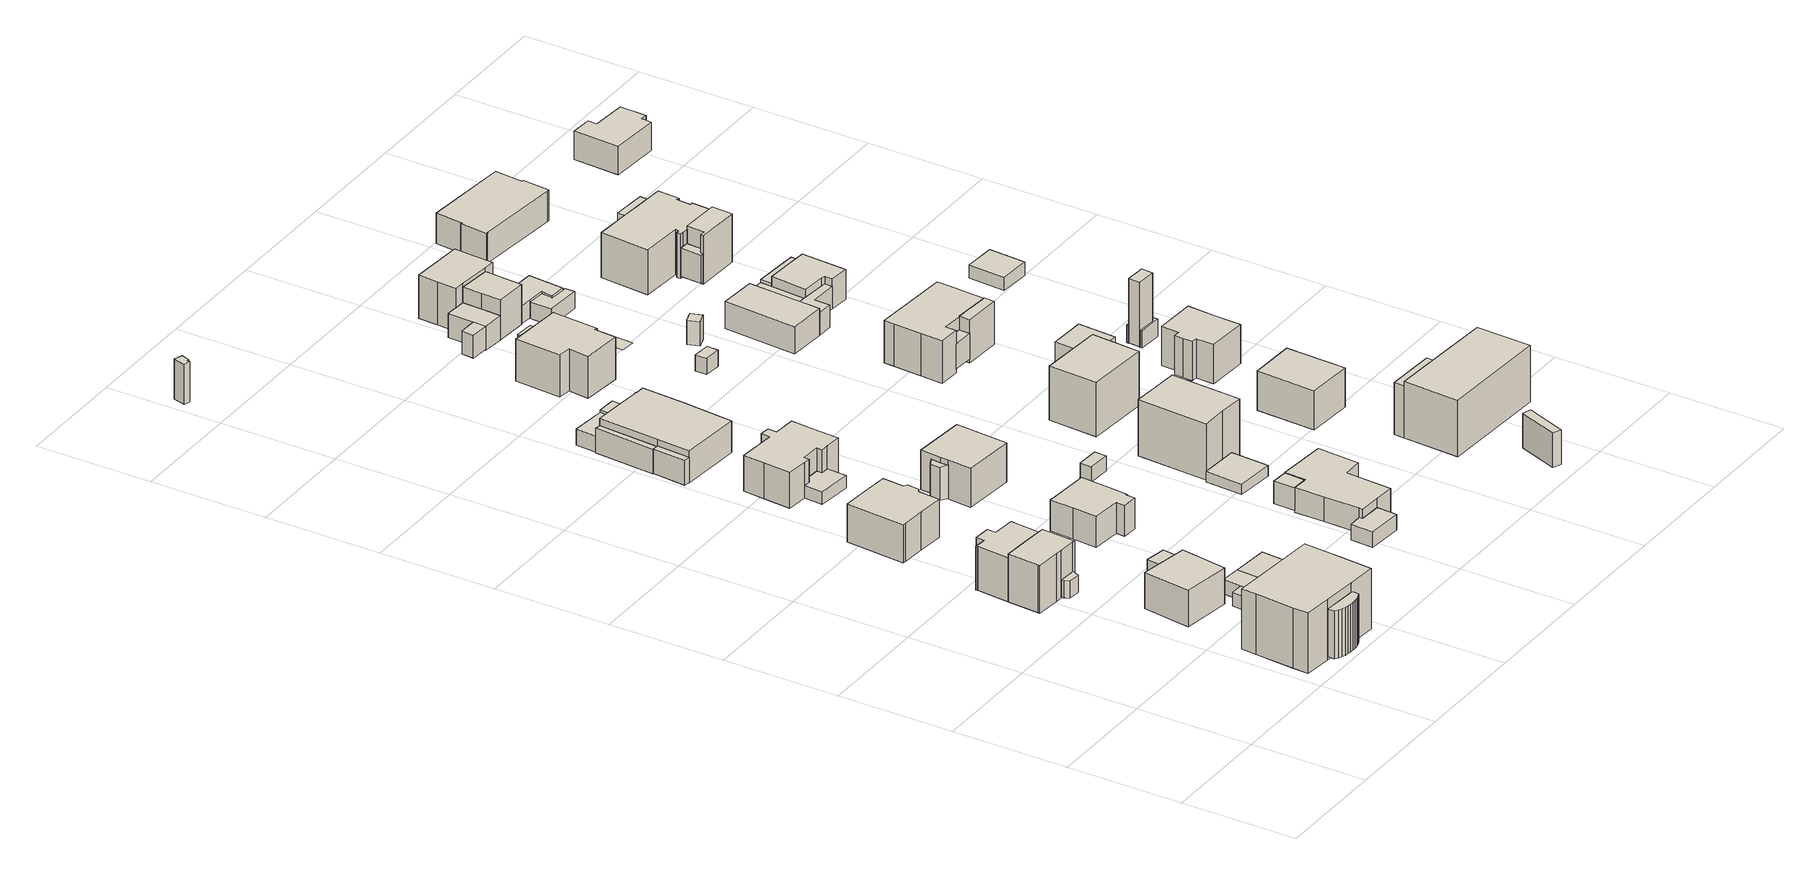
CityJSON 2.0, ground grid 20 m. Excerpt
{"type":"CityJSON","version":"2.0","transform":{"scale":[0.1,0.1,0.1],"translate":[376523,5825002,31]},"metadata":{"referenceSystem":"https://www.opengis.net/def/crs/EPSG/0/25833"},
"CityObjects":{
"building1":{"type":"Building","attributes":{"Gemeindeschluessel":"11000005","function":"31001_1010"},"address":[{"country":"Germany","locality":"Berlin","thoroughfareNumber":"2","thoroughfareName":"Brieselangweg"}],"children":["building1-1","building1-2"]},
"building1-1":{"type":"BuildingPart","attributes":{"BezugspunktDach":"2200","measuredHeight":11.28,"storeysAboveGround":3},"parents":["building1"],"geometry":[{"type":"MultiSurface","lod":"1","boundaries":[[[0,1,2,3,4,5,6,7,8,9]],[[10,11,12,13,14,15,16,17,18,19]],[[10,19,9,8]],[[11,10,8,7]],[[12,11,7,6]],[[13,12,6,5]],[[14,13,5,4]],[[15,14,4,3]],[[16,15,3,2]],[[17,16,2,1]],[[18,17,20,21,22,23,1,0]],[[19,18,0,9]],[[23,22,21,20]]]}]},
"building1-2":{"type":"BuildingPart","attributes":{"BezugspunktDach":"2200","measuredHeight":8.28,"storeysAboveGround":3},"parents":["building1"],"geometry":[{"type":"MultiSurface","lod":"1","boundaries":[[[24,25,26,27,28,29,30,31,32,33,34,22,35]],[[21,36,37,38,39,40,41,42,43,44,45,46,47]],[[21,47,35,22]],[[36,20,23,34]],[[37,36,34,33]],[[38,37,33,32]],[[39,38,32,31]],[[40,39,31,30]],[[41,40,30,29]],[[42,41,29,28]],[[43,42,28,27]],[[44,43,27,26]],[[45,44,26,25]],[[46,45,25,24]],[[47,46,24,35]],[[21,48,22,23,20]]]}]},
"building2":{"type":"Building","attributes":{"Gemeindeschluessel":"11000005","function":"31001_1010"},"address":[{"country":"Germany","locality":"Berlin","thoroughfareNumber":"6","thoroughfareName":"Brieselangweg"}],"children":["building2-1","building2-2"]},
"building2-1":{"type":"BuildingPart","attributes":{"BezugspunktDach":"2200","measuredHeight":9.61,"storeysAboveGround":2},"parents":["building2"],"geometry":[{"type":"MultiSurface","lod":"1","boundaries":[[[49,50,51,52,53,54,55,56,57,58]],[[59,60,61,62,63,64,65,66,67,68]],[[59,68,58,57]],[[60,59,57,56]],[[61,60,56,55]],[[62,61,55,54]],[[63,62,54,53]],[[64,63,53,52]],[[65,64,52,51]],[[69,70,71,72,69,66,65,51,50]],[[67,66,50,49]],[[68,67,49,58]],[[72,71,70,69]]]}]},
"building2-2":{"type":"BuildingPart","attributes":{"BezugspunktDach":"2200","measuredHeight":3,"storeysAboveGround":2},"parents":["building2"],"geometry":[{"type":"Solid","lod":"1","boundaries":[[[[73,74,75,70,69,76]],[[72,71,77,78,79,80]],[[72,80,76,69]],[[77,71,70,75]],[[78,77,75,74]],[[79,78,74,73]],[[80,79,73,76]],[[71,72,69,70]]]]}]},
"building3":{"type":"Building","attributes":{"Gemeindeschluessel":"11000005","BezugspunktDach":"2200","function":"31001_1010","measuredHeight":9.58,"storeysAboveGround":2},"address":[{"country":"Germany","locality":"Berlin","thoroughfareNumber":"6A","thoroughfareName":"Brieselangweg"}],"geometry":[{"type":"Solid","lod":"1","boundaries":[[[[81,82,83,84,85,86,87,88,89,90,91,92,93]],[[94,95,96,97,98,99,100,101,102,103,104,62,60]],[[94,60,93,92]],[[95,94,92,91]],[[96,95,91,90]],[[97,96,90,89]],[[98,97,89,88]],[[99,98,88,87]],[[100,99,87,86]],[[101,100,86,85]],[[102,101,85,84]],[[103,102,84,83]],[[104,103,83,82]],[[62,104,82,81]],[[60,62,81,93]]]]}]},
"building4":{"type":"Building","attributes":{"Gemeindeschluessel":"11000005","function":"31001_1010"},"address":[{"country":"Germany","locality":"Berlin","thoroughfareNumber":"4","thoroughfareName":"Brieselangweg"}],"children":["building4-1","building4-2"]},
"building4-1":{"type":"BuildingPart","attributes":{"BezugspunktDach":"2200","measuredHeight":7.73,"storeysAboveGround":1},"parents":["building4"],"geometry":[{"type":"MultiSurface","lod":"1","boundaries":[[[105,106,107,108]],[[109,110,111,112]],[[109,112,108,107]],[[110,113,114,115,109,107,106]],[[111,110,106,105]],[[112,111,105,108]],[[115,114,113,110,116]]]}]},
"building4-2":{"type":"BuildingPart","attributes":{"BezugspunktDach":"2200","measuredHeight":4.92,"storeysAboveGround":1},"parents":["building4"],"geometry":[{"type":"Solid","lod":"1","boundaries":[[[[113,117,118,114]],[[119,120,110,115]],[[119,115,114,118]],[[120,119,118,117]],[[110,120,117,113]],[[115,110,113,114]]]]}]},
"building5":{"type":"Building","attributes":{"Gemeindeschluessel":"11000005","BezugspunktDach":"2200","function":"31001_1000","measuredHeight":2.44,"storeysAboveGround":1},"address":[{"country":"Germany","locality":"Berlin","thoroughfareNumber":"4 (1)","thoroughfareName":"Brieselangweg"}],"geometry":[{"type":"Solid","lod":"1","boundaries":[[[[121,122,123,124]],[[125,126,127,128]],[[125,128,124,123]],[[126,125,123,122]],[[127,126,122,121]],[[128,127,121,124]]]]}]},
"building6":{"type":"Building","attributes":{"Gemeindeschluessel":"11000005","BezugspunktDach":"2200","function":"31001_2463","measuredHeight":2.5,"storeysAboveGround":1},"address":[{"country":"Germany","locality":"Berlin","thoroughfareNumber":"4 (2)","thoroughfareName":"Brieselangweg"}],"geometry":[{"type":"Solid","lod":"1","boundaries":[[[[129,130,131,122,121]],[[132,133,134,135,136]],[[132,136,121,122]],[[133,132,122,131]],[[134,133,131,130]],[[135,134,130,129]],[[136,135,129,121]]]]}]},
"building7":{"type":"Building","attributes":{"Gemeindeschluessel":"11000005","BezugspunktDach":"2200","function":"31001_1010","measuredHeight":8.8,"storeysAboveGround":2},"address":[{"country":"Germany","locality":"Berlin","thoroughfareNumber":"8","thoroughfareName":"Brieselangweg"}],"geometry":[{"type":"Solid","lod":"1","boundaries":[[[[137,138,139,140,141,142,143,144,145,146,147]],[[148,149,150,151,152,153,154,155,156,157,158]],[[148,158,147,146]],[[149,148,146,145]],[[150,149,145,144]],[[151,150,144,143]],[[152,151,143,142]],[[153,152,142,141]],[[154,153,141,140]],[[155,154,140,139]],[[156,155,139,138]],[[157,156,138,137]],[[158,157,137,147]]]]}]},
"building8":{"type":"Building","attributes":{"Gemeindeschluessel":"11000005","BezugspunktDach":"2200","function":"31001_1000","measuredHeight":2.58,"storeysAboveGround":1},"address":[{"country":"Germany","locality":"Berlin","thoroughfareNumber":"4 (3)","thoroughfareName":"Brieselangweg"}],"geometry":[{"type":"Solid","lod":"1","boundaries":[[[[159,160,130,129]],[[161,162,163,164]],[[161,164,129,130]],[[162,161,130,160]],[[163,162,160,159]],[[164,163,159,129]]]]}]},
"building9":{"type":"Building","attributes":{"Gemeindeschluessel":"11000005","BezugspunktDach":"2200","function":"51009_1610","measuredHeight":4.37,"storeysAboveGround":0},"address":[{"country":"Germany","locality":"Berlin"}],"geometry":[{"type":"Solid","lod":"1","boundaries":[[[[165,166,167,168]],[[169,170,171,172]],[[169,172,168,167]],[[170,169,167,166]],[[171,170,166,165]],[[172,171,165,168]]]]}]},
"building10":{"type":"Building","attributes":{"Gemeindeschluessel":"11000005","BezugspunktDach":"2200","function":"31001_1010","measuredHeight":7.34,"storeysAboveGround":1},"address":[{"country":"Germany","locality":"Berlin","thoroughfareNumber":"6B","thoroughfareName":"Brieselangweg"}],"geometry":[{"type":"Solid","lod":"1","boundaries":[[[[173,174,175,176,177,178,179,180,181,182,183,184,185,186]],[[187,188,189,190,191,192,193,194,195,196,197,198,199,200]],[[187,200,186,185]],[[188,187,185,184]],[[189,188,184,183]],[[190,189,183,182]],[[191,190,182,181]],[[192,191,181,180]],[[193,192,180,179]],[[194,193,179,178]],[[195,194,178,177]],[[196,195,177,176]],[[197,196,176,175]],[[198,197,175,174]],[[199,198,174,173]],[[200,199,173,186]]]]}]},
"building11":{"type":"Building","attributes":{"Gemeindeschluessel":"11000005","BezugspunktDach":"2200","function":"31001_2463","measuredHeight":2.19,"storeysAboveGround":1},"address":[{"country":"Germany","locality":"Berlin","thoroughfareNumber":"10 (1)","thoroughfareName":"Brieselangweg"}],"geometry":[{"type":"Solid","lod":"1","boundaries":[[[[201,202,203,204,205,206,207,208]],[[209,210,211,212,213,214,215,216]],[[209,216,208,207]],[[210,209,207,206]],[[211,210,206,205]],[[212,211,205,204]],[[213,212,204,203]],[[214,213,203,202]],[[215,214,202,201]],[[216,215,201,208]]]]}]},
"building12":{"type":"Building","attributes":{"Gemeindeschluessel":"11000005","BezugspunktDach":"2200","function":"51009_1610","measuredHeight":7.04,"storeysAboveGround":0},"address":[{"country":"Germany","locality":"Berlin"}],"geometry":[{"type":"Solid","lod":"1","boundaries":[[[[217,218,219,220,221,222]],[[223,224,225,226,227,228]],[[223,228,222,221]],[[224,223,221,220]],[[225,224,220,219]],[[226,225,219,218]],[[227,226,218,217]],[[228,227,217,222]]]]}]},
"building13":{"type":"Building","attributes":{"Gemeindeschluessel":"11000005","BezugspunktDach":"2200","function":"31001_1010","measuredHeight":8.07,"storeysAboveGround":1},"address":[{"country":"Germany","locality":"Berlin","thoroughfareNumber":"10","thoroughfareName":"Brieselangweg"}],"geometry":[{"type":"Solid","lod":"1","boundaries":[[[[229,230,231,232,233,234,235,236,237,238,239,240,241,242,243,244]],[[245,246,247,248,249,250,251,252,253,214,213,212,211,210,209,254]],[[245,254,244,243]],[[246,245,243,242]],[[247,246,242,241]],[[248,247,241,240]],[[249,248,240,239]],[[250,249,239,238]],[[251,250,238,237]],[[252,251,237,236]],[[253,252,236,235]],[[214,253,235,234]],[[213,214,234,233]],[[212,213,233,232]],[[211,212,232,231]],[[210,211,231,230]],[[209,210,230,229]],[[254,209,229,244]]]]}]},
"building14":{"type":"Building","attributes":{"Gemeindeschluessel":"11000005","function":"31001_1010"},"address":[{"country":"Germany","locality":"Berlin","thoroughfareNumber":"12","thoroughfareName":"Brieselangweg"}],"children":["building14-1","building14-2","building14-3"]},
"building14-1":{"type":"BuildingPart","attributes":{"BezugspunktDach":"2200","measuredHeight":6.69,"storeysAboveGround":1},"parents":["building14"],"geometry":[{"type":"MultiSurface","lod":"1","boundaries":[[[255,256,257,258,259,260,261,262,263,264]],[[265,266,267,268,269,270,271,272,273,274]],[[265,274,264,263]],[[275,276,263,262]],[[267,266,262,261]],[[268,267,261,260]],[[269,268,260,259]],[[270,269,259,258]],[[271,270,258,257]],[[277,278,257,256]],[[273,272,256,255]],[[274,273,255,264]],[[266,265,276,275]],[[272,271,278,277]]]}]},
"building14-2":{"type":"BuildingPart","attributes":{"BezugspunktDach":"2200","measuredHeight":4.32,"storeysAboveGround":1},"parents":["building14"],"geometry":[{"type":"Solid","lod":"1","boundaries":[[[[276,275,279,280,281]],[[282,283,266,265,284]],[[282,284,281,280]],[[283,282,280,279]],[[266,283,279,275]],[[284,265,276,281]],[[265,266,275,276]]]]}]},
"building14-3":{"type":"BuildingPart","attributes":{"BezugspunktDach":"2200","measuredHeight":3.45,"storeysAboveGround":1},"parents":["building14"],"geometry":[{"type":"Solid","lod":"1","boundaries":[[[[285,286,287,288,278,277]],[[271,289,290,291,292,272]],[[289,271,278,288]],[[290,289,288,287]],[[291,290,287,286]],[[292,291,286,285]],[[272,292,285,277]],[[271,272,277,278]]]]}]},
"building15":{"type":"Building","attributes":{"Gemeindeschluessel":"11000005","BezugspunktDach":"2200","function":"51009_1611","measuredHeight":2.8,"storeysAboveGround":0},"address":[{"country":"Germany","locality":"Berlin"}],"geometry":[{"type":"Solid","lod":"1","boundaries":[[[[293,294,295,296]],[[297,298,299,300]],[[297,300,296,295]],[[298,297,295,294]],[[299,298,294,293]],[[300,299,293,296]]]]}]},
"building16":{"type":"Building","attributes":{"Gemeindeschluessel":"11000005","function":"31001_1010"},"address":[{"country":"Germany","locality":"Berlin","thoroughfareNumber":"8A","thoroughfareName":"Brieselangweg"}],"children":["building16-1","building16-2"]},
"building16-1":{"type":"BuildingPart","attributes":{"BezugspunktDach":"2200","measuredHeight":7.94,"storeysAboveGround":2},"parents":["building16"],"geometry":[{"type":"MultiSurface","lod":"1","boundaries":[[[301,302,303,304,305,306]],[[307,308,309,310,311,312]],[[307,312,306,305]],[[313,314,305,304]],[[308,307,314,315,316]],[[309,308,316,317,318,313,304,303]],[[310,309,303,302]],[[311,310,302,301]],[[312,311,301,306]],[[316,315,314,313]],[[313,318,317,316]]]}]},
"building16-2":{"type":"BuildingPart","attributes":{"BezugspunktDach":"2200","measuredHeight":5.83,"storeysAboveGround":2},"parents":["building16"],"geometry":[{"type":"Solid","lod":"1","boundaries":[[[[314,318,319,320]],[[321,317,315,322]],[[321,322,320,319]],[[317,321,319,318]],[[322,315,314,320]],[[315,317,318,314]]]]}]},
"building17":{"type":"Building","attributes":{"Gemeindeschluessel":"11000005","BezugspunktDach":"2200","function":"31001_2463","measuredHeight":2.78,"storeysAboveGround":1},"address":[{"country":"Germany","locality":"Berlin","thoroughfareNumber":"78B (1)","thoroughfareName":"Flatower Straße"}],"geometry":[{"type":"Solid","lod":"1","boundaries":[[[[323,324,325,326,327,328]],[[329,330,331,332,333,334]],[[329,334,328,327]],[[330,329,327,326]],[[331,330,326,325]],[[332,331,325,324]],[[333,332,324,323]],[[334,333,323,328]]]]}]},
"building18":{"type":"Building","attributes":{"Gemeindeschluessel":"11000005","BezugspunktDach":"2200","function":"31001_1000","measuredHeight":4.08,"storeysAboveGround":1},"address":[{"country":"Germany","locality":"Berlin","thoroughfareNumber":"12 (2)","thoroughfareName":"Brieselangweg"}],"geometry":[{"type":"Solid","lod":"1","boundaries":[[[[335,336,337,338]],[[298,339,340,299]],[[298,299,338,337]],[[339,298,337,336]],[[340,339,336,335]],[[299,340,335,338]]]]}]},
"building19":{"type":"Building","attributes":{"Gemeindeschluessel":"11000005","BezugspunktDach":"2200","function":"51009_1610","measuredHeight":3.87,"storeysAboveGround":0},"address":[{"country":"Germany","locality":"Berlin"}],"geometry":[{"type":"Solid","lod":"1","boundaries":[[[[341,342,343,344]],[[345,346,347,348]],[[345,348,344,343]],[[346,345,343,342]],[[347,346,342,341]],[[348,347,341,344]]]]}]},
"building20":{"type":"Building","attributes":{"Gemeindeschluessel":"11000005","BezugspunktDach":"2200","function":"31001_1000","measuredHeight":2.58,"storeysAboveGround":1},"address":[{"country":"Germany","locality":"Berlin","thoroughfareNumber":"78A (2)","thoroughfareName":"Flatower Straße"}],"geometry":[{"type":"Solid","lod":"1","boundaries":[[[[349,350,351,352]],[[353,354,355,356]],[[353,356,352,351]],[[354,353,351,350]],[[355,354,350,349]],[[356,355,349,352]]]]}]},
"building21":{"type":"Building","attributes":{"Gemeindeschluessel":"11000005","BezugspunktDach":"2200","function":"31001_1010","measuredHeight":4.31,"storeysAboveGround":1},"address":[{"country":"Germany","locality":"Berlin","thoroughfareNumber":"78B","thoroughfareName":"Flatower Straße"}],"geometry":[{"type":"Solid","lod":"1","boundaries":[[[[357,358,359,360,361,362,363,364,365,366,367]],[[330,368,369,370,371,372,373,374,375,332,331]],[[330,331,367,366]],[[368,330,366,365]],[[369,368,365,364]],[[370,369,364,363]],[[371,370,363,362]],[[372,371,362,361]],[[373,372,361,360]],[[374,373,360,359]],[[375,374,359,358]],[[332,375,358,357]],[[331,332,357,367]]]]}]},
"building22":{"type":"Building","attributes":{"Gemeindeschluessel":"11000005","BezugspunktDach":"2200","function":"31001_2463","measuredHeight":1.85,"storeysAboveGround":1},"address":[{"country":"Germany","locality":"Berlin","thoroughfareNumber":"78A (1)","thoroughfareName":"Flatower Straße"}],"geometry":[{"type":"Solid","lod":"1","boundaries":[[[[376,377,378,379]],[[380,381,382,383]],[[380,383,379,378]],[[381,380,378,377]],[[382,381,377,376]],[[383,382,376,379]]]]}]},
"building23":{"type":"Building","attributes":{"Gemeindeschluessel":"11000005","BezugspunktDach":"2200","function":"31001_1010","measuredHeight":7.33,"storeysAboveGround":1},"address":[{"country":"Germany","locality":"Berlin","thoroughfareNumber":"14","thoroughfareName":"Brieselangweg"}],"geometry":[{"type":"Solid","lod":"1","boundaries":[[[[384,385,386,387,388,389,390,391,392,393]],[[394,395,396,397,398,399,400,401,402,403]],[[394,403,393,392]],[[395,394,392,391]],[[396,395,391,390]],[[397,396,390,389]],[[398,397,389,388]],[[399,398,388,387]],[[400,399,387,386]],[[401,400,386,385]],[[402,401,385,384]],[[403,402,384,393]]]]}]},
"building24":{"type":"Building","attributes":{"Gemeindeschluessel":"11000005","BezugspunktDach":"2200","function":"31001_1010","measuredHeight":12.1,"storeysAboveGround":2},"address":[{"country":"Germany","locality":"Berlin","thoroughfareNumber":"78A","thoroughfareName":"Flatower Straße"}],"geometry":[{"type":"Solid","lod":"1","boundaries":[[[[404,405,406,407,408,409]],[[410,411,412,413,414,415]],[[410,415,409,408]],[[411,410,408,407]],[[412,411,407,406]],[[413,412,406,405]],[[414,413,405,404]],[[415,414,404,409]]]]}]},
"building25":{"type":"Building","attributes":{"Gemeindeschluessel":"11000005","BezugspunktDach":"2200","function":"51009_1610","measuredHeight":5.8,"storeysAboveGround":0},"address":[{"country":"Germany","locality":"Berlin"}],"geometry":[{"type":"Solid","lod":"1","boundaries":[[[[416,417,418,419]],[[420,421,422,423]],[[420,423,419,418]],[[421,420,418,417]],[[422,421,417,416]],[[423,422,416,419]]]]}]},
"building26":{"type":"Building","attributes":{"Gemeindeschluessel":"11000005","BezugspunktDach":"2200","function":"51009_1610","measuredHeight":3.95,"storeysAboveGround":0},"address":[{"country":"Germany","locality":"Berlin"}],"geometry":[{"type":"Solid","lod":"1","boundaries":[[[[424,425,426,427]],[[428,429,430,431]],[[428,431,427,426]],[[429,428,426,425]],[[430,429,425,424]],[[431,430,424,427]]]]}]},
"building27":{"type":"Building","attributes":{"Gemeindeschluessel":"11000005","BezugspunktDach":"2200","function":"31001_1000","measuredHeight":2.73,"storeysAboveGround":1},"address":[{"country":"Germany","locality":"Berlin","thoroughfareNumber":"12 (3)","thoroughfareName":"Brieselangweg"}],"geometry":[{"type":"Solid","lod":"1","boundaries":[[[[432,433,434,435]],[[436,437,438,439]],[[436,439,435,434]],[[437,436,434,433]],[[438,437,433,432]],[[439,438,432,435]]]]}]},
"building28":{"type":"Building","attributes":{"Gemeindeschluessel":"11000005","BezugspunktDach":"2200","function":"31001_1010","measuredHeight":11.74,"storeysAboveGround":2},"address":[{"country":"Germany","locality":"Berlin","thoroughfareNumber":"78","thoroughfareName":"Flatower Straße"}],"geometry":[{"type":"Solid","lod":"1","boundaries":[[[[440,441,442,443,444]],[[445,446,447,448,449]],[[445,449,444,443]],[[446,445,443,442]],[[447,446,442,441]],[[448,447,441,440]],[[449,448,440,444]]]]}]},
"building29":{"type":"Building","attributes":{"Gemeindeschluessel":"11000005","BezugspunktDach":"2200","function":"31001_1000","measuredHeight":0.024,"storeysAboveGround":1},"address":[{"country":"Germany","locality":"Berlin","thoroughfareNumber":"14 (1)","thoroughfareName":"Brieselangweg"}],"geometry":[{"type":"MultiSurface","lod":"1","boundaries":[[[450,451,452,453,454,455]]]}]},
"building30":{"type":"Building","attributes":{"Gemeindeschluessel":"11000005","function":"31001_1010"},"address":[{"country":"Germany","locality":"Berlin","thoroughfareNumber":"99","thoroughfareName":"Hubertusstraße"}],"children":["building30-1","building30-2","building30-3"]},
"building30-1":{"type":"BuildingPart","attributes":{"BezugspunktDach":"2200","measuredHeight":8.7,"storeysAboveGround":2},"parents":["building30"],"geometry":[{"type":"MultiSurface","lod":"1","boundaries":[[[456,457,458,459,460,461,462,463]],[[464,465,466,467,468,469,470,471]],[[464,471,463,462]],[[465,464,462,461]],[[466,465,461,460]],[[467,466,460,459]],[[468,467,459,458]],[[469,468,458,457]],[[470,472,473,457,456]],[[471,474,475,456,463]],[[473,472,470,469]],[[470,475,474,471]]]}]},
"building30-2":{"type":"BuildingPart","attributes":{"BezugspunktDach":"2200","measuredHeight":7.74,"storeysAboveGround":2},"parents":["building30"],"geometry":[{"type":"MultiSurface","lod":"1","boundaries":[[[476,477,478,473,472,479,480]],[[481,470,469,482,483,484,485]],[[486,487,485,480,479]],[[475,486,479,472]],[[482,469,473,478]],[[483,482,478,477]],[[484,483,477,476]],[[485,484,476,480]],[[481,485,487,486]],[[470,481,486,475]],[[469,470,472,473]]]}]},
"building30-3":{"type":"BuildingPart","attributes":{"BezugspunktDach":"2200","measuredHeight":4.15,"storeysAboveGround":2},"parents":["building30"],"geometry":[{"type":"MultiSurface","lod":"1","boundaries":[[[487,475,474,488,425,424]],[[489,490,471,470,485,491]],[[489,491,424,425]],[[490,489,425,488]],[[471,490,488,474]],[[491,485,487,424]],[[470,471,474,475]],[[481,486,487,485]],[[470,475,486,481]]]}]},
"building31":{"type":"Building","attributes":{"Gemeindeschluessel":"11000005","BezugspunktDach":"2200","function":"51009_1610","measuredHeight":6.46,"storeysAboveGround":0},"address":[{"country":"Germany","locality":"Berlin"}],"geometry":[{"type":"Solid","lod":"1","boundaries":[[[[492,493,494,495,496]],[[497,498,499,500,501]],[[497,501,496,495]],[[498,497,495,494]],[[499,498,494,493]],[[500,499,493,492]],[[501,500,492,496]]]]}]},
"building32":{"type":"Building","attributes":{"Gemeindeschluessel":"11000005","BezugspunktDach":"2200","function":"31001_1000","measuredHeight":4.2,"storeysAboveGround":1},"address":[{"country":"Germany","locality":"Berlin","thoroughfareNumber":"97B (1)","thoroughfareName":"Hubertusstraße"}],"geometry":[{"type":"Solid","lod":"1","boundaries":[[[[502,503,504,505]],[[506,507,508,509]],[[506,509,505,504]],[[507,506,504,503]],[[508,507,503,502]],[[509,508,502,505]]]]}]},
"building33":{"type":"Building","attributes":{"Gemeindeschluessel":"11000005","BezugspunktDach":"2200","function":"31001_2463","measuredHeight":3.18,"storeysAboveGround":1},"address":[{"country":"Germany","locality":"Berlin","thoroughfareNumber":"99 (1)","thoroughfareName":"Hubertusstraße"}],"geometry":[{"type":"Solid","lod":"1","boundaries":[[[[510,511,512,513,514,515,516]],[[517,518,519,520,521,522,523]],[[517,523,516,515]],[[518,517,515,514]],[[519,518,514,513]],[[520,519,513,512]],[[521,520,512,511]],[[522,521,511,510]],[[523,522,510,516]]]]}]},
"building34":{"type":"Building","attributes":{"Gemeindeschluessel":"11000005","BezugspunktDach":"2200","function":"51009_1610","measuredHeight":2.9,"storeysAboveGround":0},"address":[{"country":"Germany","locality":"Berlin"}],"geometry":[{"type":"Solid","lod":"1","boundaries":[[[[524,525,526,527,528,529,530]],[[531,532,533,534,535,536,537]],[[531,537,530,529]],[[532,531,529,528]],[[533,532,528,527]],[[534,533,527,526]],[[535,534,526,525]],[[536,535,525,524]],[[537,536,524,530]]]]}]},
"building35":{"type":"Building","attributes":{"Gemeindeschluessel":"11000005","BezugspunktDach":"2200","function":"51009_1610","measuredHeight":4.39,"storeysAboveGround":0},"address":[{"country":"Germany","locality":"Berlin"}],"geometry":[{"type":"Solid","lod":"1","boundaries":[[[[538,539,540,541]],[[542,543,544,545]],[[542,545,541,540]],[[543,542,540,539]],[[544,543,539,538]],[[545,544,538,541]]]]}]},
"building36":{"type":"Building","attributes":{"Gemeindeschluessel":"11000005","BezugspunktDach":"2200","function":"31001_1010","measuredHeight":8.92,"storeysAboveGround":1},"address":[{"country":"Germany","locality":"Berlin","thoroughfareNumber":"27C","thoroughfareName":"Grünefelder Straße"}],"geometry":[{"type":"Solid","lod":"1","boundaries":[[[[546,547,548,549]],[[550,551,552,553]],[[550,553,549,548]],[[551,550,548,547]],[[552,551,547,546]],[[553,552,546,549]]]]}]},
"building37":{"type":"Building","attributes":{"Gemeindeschluessel":"11000005","BezugspunktDach":"2200","function":"31001_2463","measuredHeight":5.91,"storeysAboveGround":1},"address":[{"country":"Germany","locality":"Berlin","thoroughfareNumber":"78 (1)","thoroughfareName":"Flatower Straße"}],"geometry":[{"type":"Solid","lod":"1","boundaries":[[[[554,555,556,557,558]],[[559,560,561,562,563]],[[559,563,558,557]],[[560,559,557,556]],[[561,560,556,555]],[[562,561,555,554]],[[563,562,554,558]]]]}]},
"building38":{"type":"Building","attributes":{"Gemeindeschluessel":"11000005","function":"31001_1010"},"address":[{"country":"Germany","locality":"Berlin","thoroughfareNumber":"97C","thoroughfareName":"Hubertusstraße"}],"children":["building38-1","building38-2"]},
"building38-1":{"type":"BuildingPart","attributes":{"BezugspunktDach":"2200","measuredHeight":9.13,"storeysAboveGround":1},"parents":["building38"],"geometry":[{"type":"Solid","lod":"1","boundaries":[[[[564,565,566,567,568,569,570,571,572,573,574]],[[575,576,577,578,579,580,581,582,583,584,585]],[[575,585,574,573]],[[576,575,573,572]],[[577,576,572,571]],[[578,577,571,570]],[[579,578,570,569]],[[580,579,569,568]],[[581,580,568,567]],[[583,582,566,565]],[[584,583,565,564]],[[585,584,564,574]],[[582,581,567,566]]]]}]},
"building38-2":{"type":"BuildingPart","attributes":{"BezugspunktDach":"2200","measuredHeight":7.53,"storeysAboveGround":1},"parents":["building38"],"geometry":[{"type":"MultiSurface","lod":"1","boundaries":[[[586,587,588,589]],[[582,581,590,591]],[[582,591,589,588]],[[567,566,582,588,587]],[[590,581,587,586]],[[591,590,586,589]],[[592,581,582,566,567]]]}]},
"building39":{"type":"Building","attributes":{"Gemeindeschluessel":"11000005","function":"31001_1010"},"address":[{"country":"Germany","locality":"Berlin","thoroughfareNumber":"25A","thoroughfareName":"Grünefelder Straße"}],"children":["building39-1","building39-2"]},
"building39-1":{"type":"BuildingPart","attributes":{"BezugspunktDach":"2200","measuredHeight":10.61,"storeysAboveGround":2},"parents":["building39"],"geometry":[{"type":"Solid","lod":"1","boundaries":[[[[593,594,595,596,597]],[[598,599,600,601,602]],[[598,602,597,596]],[[599,603,604,598,596,595]],[[600,599,595,594]],[[601,600,594,593]],[[602,601,593,597]],[[598,604,603,599]]]]}]},
"building39-2":{"type":"BuildingPart","attributes":{"BezugspunktDach":"2200","measuredHeight":9.05,"storeysAboveGround":2},"parents":["building39"],"geometry":[{"type":"MultiSurface","lod":"1","boundaries":[[[603,605,606,604]],[[607,608,599,598]],[[607,598,604,606]],[[608,607,606,605]],[[599,608,605,603]],[[599,609,603,604,598]]]}]},
"building40":{"type":"Building","attributes":{"Gemeindeschluessel":"11000005","BezugspunktDach":"2200","function":"51009_1610","measuredHeight":3.88,"storeysAboveGround":0},"address":[{"country":"Germany","locality":"Berlin"}],"geometry":[{"type":"Solid","lod":"1","boundaries":[[[[610,611,612,613,614,615]],[[616,617,618,619,620,621]],[[616,621,615,614]],[[617,616,614,613]],[[618,617,613,612]],[[619,618,612,611]],[[620,619,611,610]],[[621,620,610,615]]]]}]},
"building41":{"type":"Building","attributes":{"Gemeindeschluessel":"11000005","function":"31001_1010"},"address":[{"country":"Germany","locality":"Berlin","thoroughfareNumber":"97B","thoroughfareName":"Hubertusstraße"}],"children":["building41-1","building41-2","building41-3"]},
"building41-1":{"type":"BuildingPart","attributes":{"BezugspunktDach":"2200","measuredHeight":5.89,"storeysAboveGround":1},"parents":["building41"],"geometry":[{"type":"Solid","lod":"1","boundaries":[[[[622,623,624,625,626]],[[627,628,616,621,629]],[[627,629,626,625]],[[628,627,625,624]],[[616,630,631,628,624,623]],[[621,616,623,622]],[[629,621,622,626]],[[628,631,630,616]]]]}]},
"building41-2":{"type":"BuildingPart","attributes":{"BezugspunktDach":"2200","measuredHeight":3.5,"storeysAboveGround":1},"parents":["building41"],"geometry":[{"type":"Solid","lod":"1","boundaries":[[[[632,633,634,631,630]],[[628,635,636,637,616]],[[635,628,631,634]],[[636,635,634,633]],[[616,637,632,630]],[[628,616,630,631]],[[637,636,633,632]]]]}]},
"building41-3":{"type":"BuildingPart","attributes":{"BezugspunktDach":"2200","measuredHeight":6.2,"storeysAboveGround":1},"parents":["building41"],"geometry":[{"type":"MultiSurface","lod":"1","boundaries":[[[638,639,640,641,642,643,644,645]],[[636,646,647,648,618,617,649,637]],[[633,632,637,645,644]],[[646,636,644,643]],[[647,646,643,642]],[[648,647,642,641]],[[618,648,641,640]],[[617,618,640,639]],[[649,617,639,638]],[[637,649,638,645]],[[636,637,632,633]]]}]},
"building42":{"type":"Building","attributes":{"Gemeindeschluessel":"11000005","BezugspunktDach":"2200","function":"31001_1010","measuredHeight":7.8,"storeysAboveGround":1},"address":[{"country":"Germany","locality":"Berlin","thoroughfareNumber":"29E","thoroughfareName":"Grünefelder Straße"}],"geometry":[{"type":"Solid","lod":"1","boundaries":[[[[650,651,652,653,654,655,656,657,658,659]],[[660,661,662,663,664,665,666,667,668,669]],[[660,669,659,658]],[[661,660,658,657]],[[662,661,657,656]],[[663,662,656,655]],[[664,663,655,654]],[[665,664,654,653]],[[666,665,653,652]],[[667,666,652,651]],[[668,667,651,650]],[[669,668,650,659]]]]}]},
"building43":{"type":"Building","attributes":{"Gemeindeschluessel":"11000005","BezugspunktDach":"2200","function":"51009_1610","measuredHeight":4.03,"storeysAboveGround":0},"address":[{"country":"Germany","locality":"Berlin"}],"geometry":[{"type":"Solid","lod":"1","boundaries":[[[[670,671,672,673]],[[635,674,647,636]],[[635,636,673,672]],[[674,635,672,671]],[[647,674,671,670]],[[636,647,670,673]]]]}]},
"building44":{"type":"Building","attributes":{"Gemeindeschluessel":"11000005","BezugspunktDach":"2200","function":"31001_1000","measuredHeight":11.23,"storeysAboveGround":1},"address":[{"country":"Germany","locality":"Berlin","thoroughfareNumber":"31A (5)","thoroughfareName":"Grünefelder Straße"}],"geometry":[{"type":"Solid","lod":"1","boundaries":[[[[675,676,677,678]],[[679,680,681,682]],[[679,682,678,677]],[[680,679,677,676]],[[681,680,676,675]],[[682,681,675,678]]]]}]},
"building45":{"type":"Building","attributes":{"Gemeindeschluessel":"11000005","BezugspunktDach":"2200","function":"51009_1610","measuredHeight":3,"storeysAboveGround":0},"address":[{"country":"Germany","locality":"Berlin"}],"geometry":[{"type":"Solid","lod":"1","boundaries":[[[[683,684,685,686,687,688,689,690]],[[691,692,693,694,695,696,697,698]],[[691,698,690,689]],[[692,691,689,688]],[[693,692,688,687]],[[694,693,687,686]],[[695,694,686,685]],[[696,695,685,684]],[[697,696,684,683]],[[698,697,683,690]]]]}]},
"building46":{"type":"Building","attributes":{"Gemeindeschluessel":"11000005","BezugspunktDach":"2200","function":"51009_1610","measuredHeight":4.93,"storeysAboveGround":0},"address":[{"country":"Germany","locality":"Berlin"}],"geometry":[{"type":"Solid","lod":"1","boundaries":[[[[699,700,701,702,703,704]],[[705,706,707,708,709,710]],[[705,710,704,703]],[[706,705,703,702]],[[707,706,702,701]],[[708,707,701,700]],[[709,708,700,699]],[[710,709,699,704]]]]}]},
"building47":{"type":"Building","attributes":{"Gemeindeschluessel":"11000005","function":"31001_1010"},"address":[{"country":"Germany","locality":"Berlin","thoroughfareNumber":"97A","thoroughfareName":"Hubertusstraße"}],"children":["building47-1","building47-2"]},
"building47-1":{"type":"BuildingPart","attributes":{"BezugspunktDach":"2200","measuredHeight":11.03,"storeysAboveGround":1},"parents":["building47"],"geometry":[{"type":"MultiSurface","lod":"1","boundaries":[[[711,712,713,714,715,716,717,718,719,720,721,722,723,724,725,726]],[[727,728,729,730,731,732,733,734,735,736,737,738,739,740,741,742]],[[727,742,726,725]],[[728,727,725,724]],[[729,728,724,723]],[[730,729,723,722]],[[731,730,722,721]],[[732,731,721,720]],[[733,732,720,719]],[[734,733,719,718]],[[735,734,718,717]],[[738,737,715,714]],[[739,738,714,713]],[[740,739,713,712]],[[741,740,712,711]],[[742,741,711,726]],[[717,716,736,735]]]}]},
"building47-2":{"type":"BuildingPart","attributes":{"BezugspunktDach":"2200","measuredHeight":8.36,"storeysAboveGround":1},"parents":["building47"],"geometry":[{"type":"MultiSurface","lod":"1","boundaries":[[[743,744,745,746,747,748]],[[749,750,736,735,751,752]],[[749,752,748,747]],[[750,749,747,746]],[[736,750,746,745]],[[753,717,716,702,745,744]],[[751,735,744,743]],[[752,751,743,748]],[[735,736,702,716,717,753]]]}]},
"building48":{"type":"Building","attributes":{"Gemeindeschluessel":"11000005","BezugspunktDach":"2200","function":"31001_1010","measuredHeight":5.78,"storeysAboveGround":1},"address":[{"country":"Germany","locality":"Berlin","thoroughfareNumber":"97","thoroughfareName":"Hubertusstraße"}],"geometry":[{"type":"Solid","lod":"1","boundaries":[[[[754,755,756,757,758,759,760,761,762,763]],[[764,765,766,767,768,769,770,771,772,773]],[[764,773,763,762]],[[765,764,762,761]],[[766,765,761,760]],[[767,766,760,759]],[[768,767,759,758]],[[769,768,758,757]],[[770,769,757,756]],[[771,770,756,755]],[[772,771,755,754]],[[773,772,754,763]]]]}]},
"building49":{"type":"Building","attributes":{"Gemeindeschluessel":"11000005","BezugspunktDach":"2200","function":"31001_2463","measuredHeight":6.79,"storeysAboveGround":1},"address":[{"country":"Germany","locality":"Berlin","thoroughfareNumber":"97A (1)","thoroughfareName":"Hubertusstraße"}],"geometry":[{"type":"Solid","lod":"1","boundaries":[[[[774,775,776,777,778,779]],[[780,781,782,783,784,785]],[[780,785,779,778]],[[781,780,778,777]],[[782,781,777,776]],[[783,782,776,775]],[[784,783,775,774]],[[785,784,774,779]]]]}]},
"building50":{"type":"Building","attributes":{"Gemeindeschluessel":"11000005","BezugspunktDach":"2200","function":"51009_1610","measuredHeight":2.37,"storeysAboveGround":0},"address":[{"country":"Germany","locality":"Berlin"}],"geometry":[{"type":"Solid","lod":"1","boundaries":[[[[786,787,788,789]],[[790,791,792,793]],[[790,793,789,788]],[[791,790,788,787]],[[792,791,787,786]],[[793,792,786,789]]]]}]},
"building51":{"type":"Building","attributes":{"Gemeindeschluessel":"11000005","BezugspunktDach":"2200","function":"31001_1010","measuredHeight":4.9,"storeysAboveGround":1},"address":[{"country":"Germany","locality":"Berlin","thoroughfareNumber":"95","thoroughfareName":"Hubertusstraße"}],"geometry":[{"type":"Solid","lod":"1","boundaries":[[[[794,795,796,797,798,799,800,801]],[[802,803,804,805,806,807,808,809]],[[802,809,801,800]],[[803,802,800,799]],[[804,803,799,798]],[[805,804,798,797]],[[806,805,797,796]],[[807,806,796,795]],[[808,807,795,794]],[[809,808,794,801]]]]}]}
},
"vertices":[
[268,29,113],[328,24,113],[379,20,113],[384,79,113],[387,115,113],[389,143,113],[228,155,113],[226,128,113],[221,60,113],[219,33,113],[221,60,8],[226,128,8],[228,155,8],[389,143,8],[387,115,8],[384,79,8],[379,20,8],[328,24,8],[268,29,8],[219,33,8],[328,24,14],[268,29,14],[268,29,97],[328,24,97],
[273,13,97],[279,10,97],[285,8,97],[291,7,97],[297,6,97],[304,6,97],[310,6,97],[317,7,97],[323,9,97],[329,12,97],[330,24,97],[267,17,97],[330,24,14],[329,12,14],[323,9,14],[317,7,14],[310,6,14],[304,6,14],[297,6,14],[291,7,14],[285,8,14],[279,10,14],[273,13,14],[267,17,14],[268,29,79],
[194,457,98],[205,456,98],[235,454,98],[239,453,98],[239,456,98],[243,512,98],[199,515,98],[155,518,98],[151,463,98],[150,460,98],[151,463,15],[155,518,15],[199,515,15],[243,512,15],[239,456,15],[239,453,15],[235,454,15],[205,456,15],[194,457,15],[150,460,15],[205,456,47],[235,454,47],[235,454,17],[205,456,17],
[209,443,47],[229,441,47],[234,450,47],[205,452,47],[234,450,17],[229,441,17],[209,443,17],[205,452,17],
[243,512,91],[248,568,91],[248,567,91],[248,570,91],[209,573,91],[210,588,91],[181,590,91],[180,575,91],[160,577,91],[159,577,91],[159,574,91],[160,574,91],[155,518,91],[160,574,15],[159,574,15],[159,577,15],[160,577,15],[180,575,15],[181,590,15],[210,588,15],[209,573,15],[248,570,15],[248,567,15],[248,568,15],
[317,239,78],[329,319,78],[244,334,78],[232,251,78],[244,334,15],[329,319,15],[317,239,15],[232,251,15],[329,319,64],[292,326,64],[292,326,15],[314,322,15],
[334,356,64],[298,362,64],[298,362,15],[334,356,15],
[338,203,40],[339,224,40],[317,225,40],[315,205,40],[317,225,16],[339,224,16],[338,203,16],[315,205,16],
[373,201,40],[376,253,40],[342,256,40],[339,224,15],[342,256,15],[376,253,15],[373,201,15],[338,203,15],
[176,710,81],[216,707,81],[262,704,81],[265,742,81],[271,745,81],[273,766,81],[267,770,81],[270,807,81],[224,811,81],[179,814,81],[170,711,81],[179,814,15],[224,811,15],[270,807,15],[267,770,15],[273,766,15],[271,745,15],[265,742,15],[262,704,15],[216,707,15],[176,710,15],[170,711,15],
[436,196,40],[440,248,40],[376,253,14],[440,248,14],[436,196,14],[373,201,14],
[202,1104,60],[206,1162,60],[196,1163,60],[191,1105,60],[196,1163,17],[206,1162,17],[202,1104,17],[191,1105,17],
[412,486,67],[411,471,67],[437,469,67],[438,484,67],[440,484,67],[444,526,67],[447,568,67],[444,569,67],[444,568,67],[370,573,67],[370,574,67],[367,574,67],[364,532,67],[361,490,67],[364,532,13],[367,574,13],[370,574,13],[370,573,13],[444,568,13],[444,569,13],[447,568,13],[444,526,13],[440,484,13],[438,484,13],[437,469,13],[411,471,13],[412,486,13],[361,490,13],
[322,903,30],[324,937,30],[310,938,30],[310,947,30],[277,949,30],[276,940,30],[265,941,30],[263,909,30],[265,941,8],[276,940,8],[277,949,8],[310,947,8],[310,938,8],[324,937,8],[322,903,8],[263,909,8],
[17,1864,85],[18,1869,85],[21,1868,85],[26,1883,85],[12,1888,85],[6,1867,85],[12,1888,15],[26,1883,15],[21,1868,15],[18,1869,15],[17,1864,15],[6,1867,15],
[265,941,70],[276,940,70],[277,949,70],[310,947,70],[310,938,70],[324,937,70],[352,935,70],[355,982,70],[358,1020,70],[319,1023,70],[320,1038,70],[303,1040,70],[301,1024,70],[235,1029,70],[232,991,70],[228,944,70],[232,991,8],[235,1029,8],[301,1024,8],[303,1040,8],[320,1038,8],[319,1023,8],[358,1020,8],[355,982,8],[352,935,8],[228,944,8],
[310,1096,71],[318,1183,71],[323,1259,71],[306,1260,71],[306,1261,71],[300,1261,71],[268,1264,71],[214,1268,71],[206,1162,71],[202,1104,71],[206,1162,16],[214,1268,16],[268,1264,16],[300,1261,16],[306,1261,16],[306,1260,16],[323,1259,16],[318,1183,16],[310,1096,16],[202,1104,16],[214,1268,59],[206,1162,59],[318,1183,50],[323,1259,50],
[208,1268,59],[204,1269,59],[196,1163,59],[204,1269,16],[208,1268,16],[196,1163,16],
[331,1182,50],[338,1189,50],[343,1250,50],[336,1258,50],[336,1258,16],[343,1250,16],[338,1189,16],[331,1182,16],
[268,1264,42],[271,1302,42],[211,1307,42],[208,1268,42],[211,1307,14],[271,1302,14],[268,1264,14],[208,1268,14],
[452,702,83],[459,793,83],[367,800,83],[364,763,83],[364,750,83],[360,709,83],[364,750,15],[364,763,15],[367,800,15],[459,793,15],[452,702,15],[360,709,15],[364,763,74],[364,750,74],[364,750,16],[364,763,16],[366,781,16],[366,781,74],
[353,775,74],[352,758,74],[353,775,16],[352,758,16],
[635,132,42],[637,167,42],[599,169,42],[599,175,42],[575,175,42],[573,136,42],[575,175,15],[599,175,15],[599,169,15],[637,167,15],[635,132,15],[573,136,15],
[300,1261,46],[303,1300,46],[271,1302,46],[268,1264,46],[303,1300,14],[300,1261,14],
[628,287,57],[630,324,57],[601,326,57],[600,289,57],[601,326,18],[630,324,18],[628,287,18],[600,289,18],
[561,594,38],[562,615,38],[524,617,38],[522,597,38],[524,617,12],[562,615,12],[561,594,12],[522,597,12],
[637,167,58],[672,165,58],[677,245,58],[711,245,58],[716,318,58],[630,324,58],[628,287,58],[600,289,58],[600,237,58],[599,175,58],[599,169,58],[600,237,15],[600,289,15],[628,287,15],[630,324,15],[716,318,15],[711,245,15],[677,245,15],[672,165,15],
[680,384,26],[684,450,26],[617,454,26],[613,389,26],[617,454,8],[684,450,8],[680,384,8],[613,389,8],
[352,1405,79],[348,1370,79],[417,1364,79],[420,1402,79],[425,1401,79],[431,1481,79],[391,1484,79],[360,1486,79],[335,1488,79],[329,1408,79],[335,1488,6],[360,1486,6],[391,1484,6],[431,1481,6],[425,1401,6],[420,1402,6],[417,1364,6],[348,1370,6],[352,1405,6],[329,1408,6],
[661,452,109],[705,449,109],[712,571,109],[668,574,109],[625,577,109],[617,454,109],[625,577,11],[668,574,11],[712,571,11],[705,449,11],[661,452,11],[617,454,11],
[391,1484,71],[392,1498,71],[360,1500,71],[360,1486,71],[360,1500,13],[392,1498,13],[391,1484,13],[360,1486,13],
[378,1567,55],[379,1589,55],[348,1590,55],[346,1569,55],[348,1590,15],[379,1589,15],[378,1567,15],[346,1569,15],
[516,1245,43],[517,1265,43],[487,1267,43],[486,1247,43],[487,1267,15],[517,1265,15],[516,1245,15],[486,1247,15],
[745,649,109],[748,691,109],[751,734,109],[639,741,109],[634,656,109],[639,741,15],[751,734,15],[748,691,15],[745,649,15],[634,656,15],
[484,1430,15],[482,1391,15],[507,1389,15],[512,1462,15],[442,1465,15],[440,1434,15],
[419,1632,88],[475,1627,88],[495,1626,88],[497,1660,88],[499,1695,88],[406,1701,88],[404,1667,88],[402,1633,88],[404,1667,13],[406,1701,13],[499,1695,13],[497,1660,13],[495,1626,13],[475,1627,13],[419,1632,13],[402,1633,13],[419,1632,82],[475,1627,82],[402,1633,55],[419,1632,55],
[471,1561,82],[473,1594,82],[474,1602,82],[418,1598,82],[416,1564,82],[418,1598,13],[474,1602,13],[473,1594,13],[471,1561,13],[416,1564,13],[418,1598,55],[416,1564,55],
[381,1634,55],[379,1589,13],[381,1634,13],[378,1567,13],
[922,19,78],[948,88,78],[941,91,78],[933,93,78],[907,25,78],[933,93,18],[941,91,18],[948,88,18],[922,19,18],[907,25,18],
[554,1299,56],[573,1306,56],[567,1326,56],[547,1319,56],[567,1326,14],[573,1306,14],[554,1299,14],[547,1319,14],
[492,1559,45],[522,1557,45],[520,1537,45],[547,1535,45],[552,1597,45],[474,1602,45],[471,1561,45],[474,1602,14],[552,1597,14],[547,1535,14],[520,1537,14],[522,1557,14],[492,1559,14],[471,1561,14],
[552,1517,42],[552,1534,42],[547,1535,42],[520,1537,42],[522,1557,42],[492,1559,42],[490,1521,42],[492,1559,13],[522,1557,13],[520,1537,13],[547,1535,13],[552,1534,13],[552,1517,13],[490,1521,13],
[721,930,65],[722,949,65],[686,952,65],[685,932,65],[686,952,21],[722,949,21],[721,930,21],[685,932,21],
[904,386,81],[908,490,81],[828,493,81],[823,390,81],[828,493,13],[908,490,13],[904,386,13],[823,390,13],
[759,734,75],[811,731,75],[815,797,75],[752,800,75],[749,752,75],[752,800,16],[815,797,16],[811,731,16],[759,734,16],[749,752,16],
[685,932,88],[686,952,88],[722,949,88],[787,945,88],[788,963,88],[791,1011,88],[792,1030,88],[655,1039,88],[654,1021,88],[651,972,88],[648,934,88],[651,972,14],[654,1021,14],[655,1039,14],[792,1030,14],[791,1011,14],[788,963,14],[787,945,14],[722,949,14],[686,952,14],[685,932,14],[648,934,14],
[786,927,89],[787,945,89],[722,949,89],[721,930,89],[786,927,14],[721,930,14],[787,945,70],
[1058,156,113],[1062,251,113],[957,257,113],[870,262,113],[865,165,113],[870,262,15],[957,257,15],[1062,251,15],[1058,156,15],[865,165,15],[957,257,105],[870,262,105],
[958,276,105],[871,280,105],[871,280,15],[958,276,15],[957,257,37],
[702,1163,52],[703,1190,52],[750,1188,52],[751,1202,52],[677,1208,52],[674,1164,52],[677,1208,13],[751,1202,13],[750,1188,13],[703,1190,13],[702,1163,13],[674,1164,13],
[674,1164,60],[677,1208,60],[682,1291,60],[618,1295,60],[609,1168,60],[618,1295,13],[682,1291,13],[609,1168,13],[677,1208,48],[682,1291,48],
[704,1206,48],[709,1269,48],[710,1289,48],[710,1289,13],[709,1269,13],[704,1206,13],
[744,1203,65],[751,1202,65],[750,1188,65],[784,1185,65],[789,1264,65],[749,1267,65],[709,1269,65],[704,1206,65],[749,1267,13],[789,1264,13],[784,1185,13],[744,1203,13],
[858,618,83],[857,587,83],[928,583,83],[930,631,83],[933,678,83],[862,681,83],[860,650,83],[850,651,83],[849,635,83],[848,619,83],[849,635,15],[850,651,15],[860,650,15],[862,681,15],[933,678,15],[930,631,15],[928,583,15],[857,587,15],[858,618,15],[848,619,15],
[789,1264,53],[790,1284,53],[710,1289,53],[709,1269,53],[790,1284,13],
[925,735,127],[927,755,127],[893,757,127],[892,737,127],[893,757,15],[927,755,15],[925,735,15],[892,737,15],
[933,731,44],[935,758,44],[894,761,44],[893,757,44],[927,755,44],[925,735,44],[892,737,44],[892,733,44],[892,737,14],[925,735,14],[927,755,14],[893,757,14],[894,761,14],[935,758,14],[933,731,14],[892,733,14],
[711,1390,66],[712,1395,66],[722,1395,66],[724,1426,66],[708,1427,66],[706,1390,66],[708,1427,17],[724,1426,17],[722,1395,17],[712,1395,17],[711,1390,17],[706,1390,17],
[714,1440,91],[714,1434,91],[708,1434,91],[708,1427,91],[713,1427,91],[724,1426,91],[791,1423,91],[793,1459,91],[788,1459,91],[790,1484,91],[795,1483,91],[797,1521,91],[745,1524,91],[721,1526,91],[649,1530,91],[642,1445,91],[649,1530,13],[721,1526,13],[745,1524,13],[797,1521,13],[795,1483,13],[790,1484,13],[788,1459,13],[793,1459,13],[791,1423,13],[724,1426,13],[713,1427,13],[708,1427,13],[708,1434,13],[714,1434,13],[714,1440,13],[642,1445,13],
[789,1387,97],[791,1423,97],[724,1426,97],[722,1395,97],[712,1395,97],[711,1390,97],[712,1395,13],[722,1395,13],[789,1387,13],[711,1390,13],[791,1423,52],
[606,1702,60],[756,1689,60],[759,1689,60],[763,1736,60],[760,1736,60],[764,1785,60],[614,1797,60],[610,1749,60],[607,1750,60],[603,1702,60],[607,1750,7],[610,1749,7],[614,1797,7],[764,1785,7],[760,1736,7],[763,1736,7],[759,1689,7],[756,1689,7],[606,1702,7],[603,1702,7],
[774,1523,65],[803,1521,65],[806,1558,65],[777,1560,65],[748,1562,65],[745,1524,65],[748,1562,14],[777,1560,14],[806,1558,14],[803,1521,14],[774,1523,14],[745,1524,14],
[979,991,39],[983,1055,39],[929,1058,39],[925,994,39],[929,1058,16],[983,1055,16],[979,991,16],[925,994,16],
[1004,1659,62],[1006,1677,62],[1017,1676,62],[1019,1722,62],[958,1726,62],[959,1742,62],[922,1744,62],[918,1664,62],[922,1744,13],[959,1742,13],[958,1726,13],[1019,1722,13],[1017,1676,13],[1006,1677,13],[1004,1659,13],[918,1664,13]
]}
